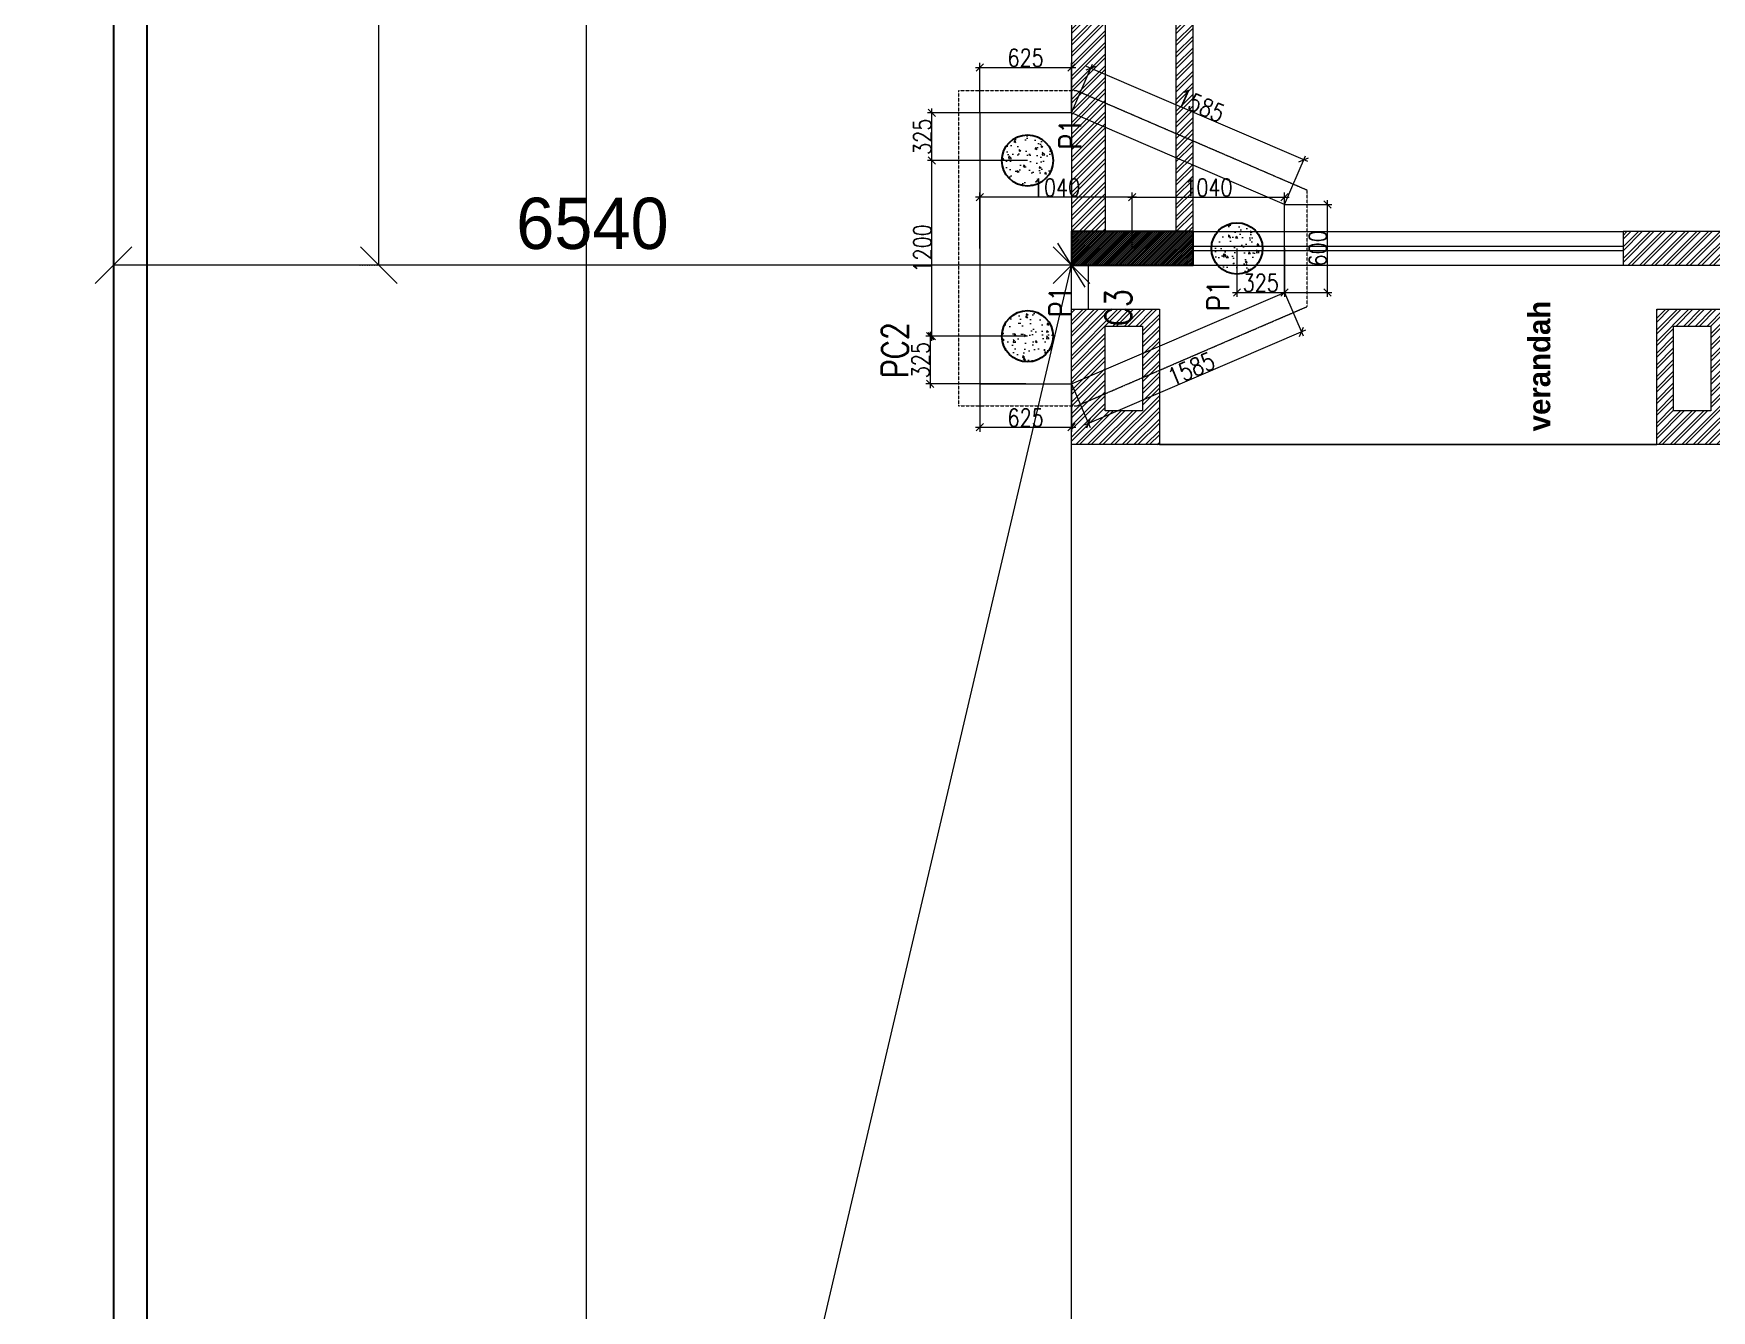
# Model space of a CAD drawing. Header units: metres. Extents: x 5205117 to 5948571, y 646915 to 1143748.
# Drawn here: x 5461399 to 5472852, y 1031083 to 1039802 of the extents above; entities that cross this region are included whole.
import ezdxf

# ---------------------------------------------------------------- set-up
doc = ezdxf.new("R2010")
doc.units = ezdxf.units.M
doc.header["$MEASUREMENT"] = 0
doc.header["$PDMODE"] = 35
doc.header["$PDSIZE"] = 10
for name, pattern in [('DASHED', [0.75, 0.5, -0.25]), ('DOT2', [0.125, 0, -0.125]), ('HIDDEN', [0.375, 0.25, -0.125])]:
    doc.linetypes.add(name, pattern=pattern)
doc.layers.get('0').update_dxf_attribs({"color": 1, "linetype": 'DASHED', "lineweight": 30})
for name, color, linetype, lineweight in [('A-Elevation 1', 4, 'Continuous', 13), ('A-Elevation 3', 251, 'Continuous', 5), ('dim start point', 10, 'Continuous', 0), ('plot 5', 7, 'Continuous', 30), ('road', 7, 'Continuous', 9), ('S-COLUMN & WALL', 5, 'Continuous', 30), ('S-COLUMN_H', 250, 'Continuous', 0), ('S-FOUND-EXCAVATION', 253, 'HIDDEN', 0), ('S-FOUND-FOOTING', 7, 'Continuous', 15), ('S-PILE', 96, 'Continuous', 30), ('S-TEXT', 7, 'Continuous', 0), ('S-TEXT COL.', 1, 'Continuous', 0), ('S-TEXT PILE', 7, 'Continuous', 0)]:
    doc.layers.add(name, color=color, linetype=linetype, lineweight=lineweight)
doc.layers.add('A-GF', color=8, linetype='Continuous', lineweight=0, transparency=0.5)
doc.styles.add('C-ROOM', font='arial.ttf')
doc.styles.add('MtXpl_Century_Gothic', font='GOTHICB.TTF')
doc.styles.add('SETU 1', font='romans.shx', dxfattribs={"width": 0.8})
doc.styles.get("Standard").update_dxf_attribs({"font": 'GOTHIC.TTF'})
doc.dimstyles.new('A-DIM 100', dxfattribs={"dimscale": 100, "dimtxt": 2.5, "dimasz": 1.5, "dimexe": 1, "dimexo": 1, "dimgap": 0.5, "dimtad": 1, "dimdec": 0, "dimrnd": 5, "dimzin": 3, "dimdsep": 46, "dimtxsty": 'C-ROOM', "dimblk1": 'ARCHTICK', "dimblk2": 'ARCHTICK', "dimsah": 1, "dimcen": 1.5, "dimdle": 1, "dimclrd": 256, "dimclre": 256, "dimclrt": 256, "dimadec": 0, "dimazin": 0, "dimtfac": 0.6, "dimtdec": 0, "dimtofl": 0, "dimtmove": 1, "dimatfit": 3, "dimfxl": 1, "dimtolj": 1, "dimtzin": 0, "dimlwd": -1, "dimlwe": -1, "dimarcsym": 0})
doc.dimstyles.get("Standard").update_dxf_attribs({"dimtxt": 2, "dimasz": 1, "dimexe": 0, "dimexo": 0, "dimgap": 0.1, "dimtad": 1, "dimdsep": 46, "dimtxsty": 'Standard', "dimblk": 'OBLIQUE', "dimcen": 0.1, "dimclrd": 256, "dimclre": 256, "dimclrt": 256, "dimadec": 0, "dimazin": 0, "dimtfac": 1, "dimtofl": 0, "dimtmove": 1, "dimatfit": 2, "dimldrblk": 'OPEN90', "dimfxl": 1, "dimtolj": 1, "dimtzin": 0, "dimlwd": -1, "dimlwe": -1, "dimarcsym": 0})

# ---------------------------------------------------------------- blocks, each defined once
blk = doc.blocks.new('P2')
at = {"layer": 'S-PILE', "lineweight": 0}
h = blk.add_hatch(dxfattribs=at)
h.set_pattern_fill('AR-CONC', color=256, scale=20)
h.set_pattern_definition([(50, (0, 0), (143.4520365201507, -12.55042699651902), [15, -165]), (355, (0, 0), (-27.7502667226, 150.4384267400024), [12, -132]), (100.45144446, (11.9543362, -1.0458688), (115.7017693454224, 137.8879981937259), [12.74803839999999, -140.2284223999999]), (46.1842, (0, 40), (213.4482661343145, -33.10385615861531), [22.5, -247.5]), (96.63563549000003, (17.787349, 37.2413386), (186.9323891348456, 194.8237201549101), [19.1220684, -210.3427519999999]), (351.18416399, (0, 40), (186.9323890109546, 194.823720053998), [18, -198.0000002]), (21, (20, 30), (119.3814104236923, -80.52377813306776), [15, -165]), (326, (20, 30), (48.66306638431634, 145.0300090093706), [12, -132]), (71.45144474, (29.94845080000001, 23.2896852), (168.0444753459942, 64.50623056127077), [12.748038, -140.2284224]), (37.5, (0, 0), (2.431971063458133, 66.5787707662623), [0, -130.4, 0, -134, 0, -132.5]), (7.499999999999999, (0, 0), (52.61390748842972, 78.88234237647205), [0, -76.39999999999999, 0, -127.4, 0, -50.5]), (327.5, (-44.59999999999999, 0), (106.7644872344818, -4.510974346875951), [0, -50, 0, -156, 0, -207]), (317.5, (-64.6, 0), (116.6372338684772, 20.02099646646354), [0, -65, 0, -103.6, 0, -147])])
edge = h.paths.add_edge_path()
edge.add_arc((0, 0), 175, 0, 360)
at = {"layer": 'S-PILE'}
blk.add_circle((0, 0), 175, dxfattribs=at)
blk = doc.blocks.new('_Oblique')
at = {"color": 0, "linetype": 'ByBlock', "lineweight": -2}
blk.add_line((-0.5, -0.5), (0.5, 0.5), dxfattribs=at)
blk = doc.blocks.new('*D737')
at = {"layer": 'Defpoints', "color": 0, "transparency": 16777216}
for p in [(5468614.294826115, 1039564.368493824), (5468483.376895411, 1039259.562990651), (5469938.513273685, 1038634.562977355)]:
    blk.add_point(p, dxfattribs=at)
at = {"layer": 'S-TEXT', "color": 9, "transparency": 16777216}
for p, q in [((5468483.376895411, 1039259.562990651), (5468626.134328651, 1039591.933438585)), ((5469938.513273685, 1038634.562977355), (5470081.270706928, 1038966.933425289))]:
    blk.add_line(p, q, dxfattribs=at)
at = {"layer": 'S-TEXT', "transparency": 16777216}
blk.add_line((5470096.996149152, 1038927.528977991), (5468586.729881353, 1039576.207996361), dxfattribs=at)
at = {"layer": 'S-TEXT', "transparency": 16777216, "xscale": 50, "yscale": 50, "zscale": 50}
for p, rotation in [((5468614.294826115, 1039564.368493824), 156.7558474784464), ((5470069.431204391, 1038939.368480528), 336.7558474784464)]:
    blk.add_blockref('_Oblique', p, dxfattribs=dict(at, rotation=rotation))
at = {"layer": 'S-TEXT', "color": 0, "lineweight": 0, "transparency": 16777216, "insert": (5469367.515270749, 1039311.592534158), "char_height": 120, "attachment_point": 5, "rotation": 336.7558474784464, "style": 'SETU 1'}
blk.add_mtext('\\A1;1585', dxfattribs=at)
blk = doc.blocks.new('*D738')
at = {"layer": 'Defpoints', "color": 0, "transparency": 16777216}
for p in [(5469938.513273687, 1038034.562977355), (5468483.376895412, 1037409.56299065), (5468599.125678528, 1037140.074560831)]:
    blk.add_point(p, dxfattribs=at)
at = {"layer": 'S-TEXT', "color": 9, "transparency": 16777216}
for p, q in [((5469938.513273687, 1038034.562977355), (5470066.101558915, 1037737.509602592)), ((5468483.376895412, 1037409.56299065), (5468610.965180641, 1037112.509615887))]:
    blk.add_line(p, q, dxfattribs=at)
at = {"layer": 'S-TEXT', "transparency": 16777216}
blk.add_line((5470081.827001747, 1037776.914049647), (5468571.560733583, 1037128.23505872), dxfattribs=at)
at = {"layer": 'S-TEXT', "transparency": 16777216, "xscale": 50, "yscale": 50, "zscale": 50}
for p, rotation in [((5470054.262056804, 1037765.074547536), 23.24415163760424), ((5468599.125678528, 1037140.074560831), 203.2441516376042)]:
    blk.add_blockref('_Oblique', p, dxfattribs=dict(at, rotation=rotation))
at = {"layer": 'S-TEXT', "color": 0, "lineweight": 0, "transparency": 16777216, "insert": (5469301.041613091, 1037512.298601561), "char_height": 120, "attachment_point": 5, "rotation": 23.244151637604247, "style": 'SETU 1'}
blk.add_mtext('\\A1;1585', dxfattribs=at)
blk = doc.blocks.new('*D739')
at = {"layer": 'Defpoints', "color": 0, "transparency": 16777216}
for p in [(5469938.513273689, 1038634.562977355), (5470230.574065852, 1038634.562977355), (5469938.513273689, 1038034.562977355)]:
    blk.add_point(p, dxfattribs=at)
at = {"layer": 'S-TEXT', "color": 9, "transparency": 16777216}
for p, q in [((5469938.513273689, 1038634.562977355), (5470260.574065852, 1038634.562977355)), ((5469938.513273689, 1038034.562977355), (5470260.574065852, 1038034.562977355))]:
    blk.add_line(p, q, dxfattribs=at)
at = {"layer": 'S-TEXT', "transparency": 16777216}
blk.add_line((5470230.574065852, 1038004.562977355), (5470230.574065852, 1038664.562977355), dxfattribs=at)
at = {"layer": 'S-TEXT', "transparency": 16777216, "xscale": 50, "yscale": 50, "zscale": 50}
for p, rotation in [((5470230.574065852, 1038634.562977355), 90), ((5470230.574065852, 1038034.562977355), 270)]:
    blk.add_blockref('_Oblique', p, dxfattribs=dict(at, rotation=rotation))
at = {"layer": 'S-TEXT', "color": 0, "lineweight": 0, "transparency": 16777216, "insert": (5470165.574065851, 1038334.562977353), "char_height": 120, "attachment_point": 5, "rotation": 90, "style": 'SETU 1'}
blk.add_mtext('\\A1;600', dxfattribs=at)
blk = doc.blocks.new('*D725')
at = {"layer": 'Defpoints', "color": 0, "transparency": 16777216}
for p in [(5467531.173710632, 1038934.562982501), (5468183.51327369, 1038934.562982501), (5468183.513273689, 1037734.562982502)]:
    blk.add_point(p, dxfattribs=at)
at = {"layer": 'S-TEXT', "transparency": 16777216}
blk.add_line((5467531.173710632, 1037704.562982502), (5467531.173710632, 1038964.562982501), dxfattribs=at)
at = {"layer": 'S-TEXT', "color": 9, "transparency": 16777216}
for p, q in [((5468183.51327369, 1038934.562982501), (5467501.173710632, 1038934.562982501)), ((5468183.513273689, 1037734.562982502), (5467501.173710632, 1037734.562982502))]:
    blk.add_line(p, q, dxfattribs=at)
at = {"layer": 'S-TEXT', "transparency": 16777216, "xscale": 50, "yscale": 50, "zscale": 50}
for p, rotation in [((5467531.173710632, 1038934.562982501), 90), ((5467531.173710632, 1037734.562982502), 270)]:
    blk.add_blockref('_Oblique', p, dxfattribs=dict(at, rotation=rotation))
at = {"layer": 'S-TEXT', "color": 0, "lineweight": 0, "transparency": 16777216, "insert": (5467466.173710631, 1038334.5629825), "char_height": 120, "attachment_point": 5, "rotation": 90, "style": 'SETU 1'}
blk.add_mtext('\\A1;1200', dxfattribs=at)
blk = doc.blocks.new('*D740')
at = {"layer": 'Defpoints', "color": 0, "transparency": 16777216}
for p in [(5467858.376847116, 1037409.56299065), (5468483.376895411, 1037409.56299065), (5468483.376895411, 1037113.247678454)]:
    blk.add_point(p, dxfattribs=at)
at = {"layer": 'S-TEXT', "color": 9, "transparency": 16777216}
for p, q in [((5467858.376847116, 1037409.56299065), (5467858.376847116, 1037083.247678454)), ((5468483.376895411, 1037409.56299065), (5468483.376895411, 1037083.247678454))]:
    blk.add_line(p, q, dxfattribs=at)
at = {"layer": 'S-TEXT', "transparency": 16777216}
blk.add_line((5467828.376847116, 1037113.247678454), (5468513.37689541, 1037113.247678454), dxfattribs=at)
at = {"layer": 'S-TEXT', "transparency": 16777216, "xscale": 50, "yscale": 50, "zscale": 50, "rotation": 180}
blk.add_blockref('_Oblique', (5467858.376847116, 1037113.247678454), dxfattribs=at)
at = {"layer": 'S-TEXT', "transparency": 16777216, "xscale": 50, "yscale": 50, "zscale": 50}
blk.add_blockref('_Oblique', (5468483.376895411, 1037113.247678454), dxfattribs=at)
at = {"layer": 'S-TEXT', "color": 0, "lineweight": 0, "transparency": 16777216, "insert": (5468170.876871263, 1037178.247678454), "char_height": 120, "attachment_point": 5, "style": 'SETU 1'}
blk.add_mtext('\\A1;625', dxfattribs=at)
blk = doc.blocks.new('*D741')
at = {"layer": 'Defpoints', "color": 0, "transparency": 16777216}
for p in [(5468483.376895411, 1039570.84346457), (5467858.376847116, 1039259.56299065), (5468483.376895411, 1039259.56299065)]:
    blk.add_point(p, dxfattribs=at)
at = {"layer": 'S-TEXT', "transparency": 16777216}
blk.add_line((5467828.376847116, 1039570.84346457), (5468513.37689541, 1039570.84346457), dxfattribs=at)
at = {"layer": 'S-TEXT', "color": 9, "transparency": 16777216}
for p, q in [((5467858.376847116, 1039259.56299065), (5467858.376847116, 1039600.84346457)), ((5468483.376895411, 1039259.56299065), (5468483.376895411, 1039600.84346457))]:
    blk.add_line(p, q, dxfattribs=at)
at = {"layer": 'S-TEXT', "transparency": 16777216, "xscale": 50, "yscale": 50, "zscale": 50, "rotation": 180}
blk.add_blockref('_Oblique', (5467858.376847116, 1039570.84346457), dxfattribs=at)
at = {"layer": 'S-TEXT', "transparency": 16777216, "xscale": 50, "yscale": 50, "zscale": 50}
blk.add_blockref('_Oblique', (5468483.376895411, 1039570.84346457), dxfattribs=at)
at = {"layer": 'S-TEXT', "color": 0, "lineweight": 0, "transparency": 16777216, "insert": (5468170.876871263, 1039635.84346457), "char_height": 120, "attachment_point": 5, "style": 'SETU 1'}
blk.add_mtext('\\A1;625', dxfattribs=at)
blk = doc.blocks.new('*D742')
at = {"layer": 'Defpoints', "color": 0, "transparency": 16777216}
for p in [(5467858.376847116, 1038685.240656412), (5467858.376847116, 1038334.56299065), (5468898.513273687, 1038334.562977356)]:
    blk.add_point(p, dxfattribs=at)
at = {"layer": 'S-TEXT', "transparency": 16777216}
blk.add_line((5468928.513273687, 1038685.240656412), (5467828.376847116, 1038685.240656412), dxfattribs=at)
at = {"layer": 'S-TEXT', "color": 9, "transparency": 16777216}
for p, q in [((5467858.376847116, 1038334.56299065), (5467858.376847116, 1038715.240656412)), ((5468898.513273687, 1038334.562977356), (5468898.513273687, 1038715.240656412))]:
    blk.add_line(p, q, dxfattribs=at)
at = {"layer": 'S-TEXT', "transparency": 16777216, "xscale": 50, "yscale": 50, "zscale": 50, "rotation": 180}
blk.add_blockref('_Oblique', (5467858.376847116, 1038685.240656412), dxfattribs=at)
at = {"layer": 'S-TEXT', "transparency": 16777216, "xscale": 50, "yscale": 50, "zscale": 50}
blk.add_blockref('_Oblique', (5468898.513273687, 1038685.240656412), dxfattribs=at)
at = {"layer": 'S-TEXT', "color": 0, "lineweight": 0, "transparency": 16777216, "insert": (5468378.445060402, 1038750.240656412), "char_height": 120, "attachment_point": 5, "style": 'SETU 1'}
blk.add_mtext('\\A1;1040', dxfattribs=at)
blk = doc.blocks.new('*D743')
at = {"layer": 'Defpoints', "color": 0, "transparency": 16777216}
for p in [(5469938.513273687, 1038685.240656413), (5468898.513273687, 1038334.562977356), (5469938.513273687, 1038334.562977355)]:
    blk.add_point(p, dxfattribs=at)
at = {"layer": 'S-TEXT', "transparency": 16777216}
blk.add_line((5468868.513273687, 1038685.240656413), (5469968.513273687, 1038685.240656413), dxfattribs=at)
at = {"layer": 'S-TEXT', "color": 9, "transparency": 16777216}
for p, q in [((5468898.513273687, 1038334.562977356), (5468898.513273687, 1038715.240656413)), ((5469938.513273687, 1038334.562977355), (5469938.513273687, 1038715.240656413))]:
    blk.add_line(p, q, dxfattribs=at)
at = {"layer": 'S-TEXT', "transparency": 16777216, "xscale": 50, "yscale": 50, "zscale": 50, "rotation": 180}
blk.add_blockref('_Oblique', (5468898.513273687, 1038685.240656413), dxfattribs=at)
at = {"layer": 'S-TEXT', "transparency": 16777216, "xscale": 50, "yscale": 50, "zscale": 50}
blk.add_blockref('_Oblique', (5469938.513273687, 1038685.240656413), dxfattribs=at)
at = {"layer": 'S-TEXT', "color": 0, "lineweight": 0, "transparency": 16777216, "insert": (5469418.513273686, 1038750.240656413), "char_height": 120, "attachment_point": 5, "style": 'SETU 1'}
blk.add_mtext('\\A1;1040', dxfattribs=at)
blk = doc.blocks.new('*D744')
at = {"layer": 'Defpoints', "color": 0, "transparency": 16777216}
for p in [(5468183.513273689, 1037734.562982502), (5467518.679394067, 1037409.562990651), (5468171.018957122, 1037409.562990651)]:
    blk.add_point(p, dxfattribs=at)
at = {"layer": 'S-TEXT', "color": 9, "transparency": 16777216}
for p, q in [((5468183.513273689, 1037734.562982502), (5467488.679394066, 1037734.562982502)), ((5468171.018957122, 1037409.562990651), (5467488.679394066, 1037409.562990651))]:
    blk.add_line(p, q, dxfattribs=at)
at = {"layer": 'S-TEXT', "transparency": 16777216}
blk.add_line((5467518.679394067, 1037764.562982502), (5467518.679394067, 1037379.562990651), dxfattribs=at)
at = {"layer": 'S-TEXT', "transparency": 16777216, "xscale": 50, "yscale": 50, "zscale": 50}
for p, rotation in [((5467518.679394067, 1037734.562982502), 90), ((5467518.679394067, 1037409.562990651), 270)]:
    blk.add_blockref('_Oblique', p, dxfattribs=dict(at, rotation=rotation))
at = {"layer": 'S-TEXT', "color": 0, "lineweight": 0, "transparency": 16777216, "insert": (5467453.679394066, 1037572.062986574), "char_height": 120, "attachment_point": 5, "rotation": 90, "style": 'SETU 1'}
blk.add_mtext('\\A1;325', dxfattribs=at)
blk = doc.blocks.new('*D726')
at = {"layer": 'Defpoints', "color": 0, "transparency": 16777216}
for p in [(5467531.173710638, 1039259.562964059), (5468183.513273689, 1039259.562964059), (5468183.513273689, 1038934.562972209)]:
    blk.add_point(p, dxfattribs=at)
at = {"layer": 'S-TEXT', "color": 9, "transparency": 16777216}
for p, q in [((5468183.513273689, 1039259.562964059), (5467501.173710637, 1039259.562964059)), ((5468183.513273689, 1038934.562972209), (5467501.173710637, 1038934.562972209))]:
    blk.add_line(p, q, dxfattribs=at)
at = {"layer": 'S-TEXT', "transparency": 16777216}
blk.add_line((5467531.173710638, 1038904.562972209), (5467531.173710638, 1039289.562964059), dxfattribs=at)
at = {"layer": 'S-TEXT', "transparency": 16777216, "xscale": 50, "yscale": 50, "zscale": 50}
for p, rotation in [((5467531.173710638, 1039259.562964059), 90), ((5467531.173710638, 1038934.562972209), 270)]:
    blk.add_blockref('_Oblique', p, dxfattribs=dict(at, rotation=rotation))
at = {"layer": 'S-TEXT', "color": 0, "lineweight": 0, "transparency": 16777216, "insert": (5467466.173710637, 1039097.062968132), "char_height": 120, "attachment_point": 5, "rotation": 90, "style": 'SETU 1'}
blk.add_mtext('\\A1;325', dxfattribs=at)
blk = doc.blocks.new('*D745')
at = {"layer": 'Defpoints', "color": 0, "transparency": 16777216}
for p in [(5469613.513273688, 1038334.562977355), (5469938.513273687, 1038334.562977355), (5469938.513273687, 1038034.562977361)]:
    blk.add_point(p, dxfattribs=at)
at = {"layer": 'S-TEXT', "color": 9, "transparency": 16777216}
for p, q in [((5469613.513273688, 1038334.562977355), (5469613.513273688, 1038004.562977361)), ((5469938.513273687, 1038334.562977355), (5469938.513273687, 1038004.562977361))]:
    blk.add_line(p, q, dxfattribs=at)
at = {"layer": 'S-TEXT', "transparency": 16777216}
blk.add_line((5469583.513273687, 1038034.562977361), (5469968.513273687, 1038034.562977361), dxfattribs=at)
at = {"layer": 'S-TEXT', "transparency": 16777216, "xscale": 50, "yscale": 50, "zscale": 50, "rotation": 180}
blk.add_blockref('_Oblique', (5469613.513273688, 1038034.562977361), dxfattribs=at)
at = {"layer": 'S-TEXT', "transparency": 16777216, "xscale": 50, "yscale": 50, "zscale": 50}
blk.add_blockref('_Oblique', (5469938.513273687, 1038034.562977361), dxfattribs=at)
at = {"layer": 'S-TEXT', "color": 0, "lineweight": 0, "transparency": 16777216, "insert": (5469776.013273686, 1038099.562977361), "char_height": 120, "attachment_point": 5, "style": 'SETU 1'}
blk.add_mtext('\\A1;325', dxfattribs=at)
blk = doc.blocks.new('*D799')
at = {"layer": 'Defpoints', "color": 0, "ltscale": 5, "transparency": 16777216}
for p in [(5468483.513258422, 1038219.562977356), (5468483.513258422, 1038219.562977356), (5461943.335828269, 1010325.266908868)]:
    blk.add_point(p, dxfattribs=at)
at = {"layer": 'dim start point', "color": 1, "ltscale": 5, "transparency": 16777216}
blk.add_line((5461943.335828269, 1010325.266908868), (5468483.513258422, 1038219.562977356), dxfattribs=at)
at = {"layer": 'dim start point', "linetype": 'DOT2', "ltscale": 5, "transparency": 16777216}
blk.add_line((5468483.513258422, 1038219.562977356), (5468483.513258422, 1038219.562977356), dxfattribs=at)
at = {"layer": 'dim start point', "color": 1, "ltscale": 5, "transparency": 16777216, "xscale": 250, "yscale": 250, "zscale": 250}
for p, rotation in [((5468483.513258422, 1038219.562977356), 76.80461556126247), ((5461943.335828269, 1010325.266908868), 256.8046155612625)]:
    blk.add_blockref('_Oblique', p, dxfattribs=dict(at, rotation=rotation))
at = {"layer": 'dim start point', "color": 1, "ltscale": 5, "transparency": 16777216, "insert": (5464937.114189373, 1024337.199468821), "char_height": 350, "attachment_point": 5, "rotation": 76.80461556126247}
blk.add_mtext('\\A1;28651', dxfattribs=at)
blk = doc.blocks.new('_Open90')
at = {"color": 0, "linetype": 'ByBlock', "lineweight": -2}
for p, q in [((-0.5, 0.5), (0, 0)), ((0, 0), (-1, 0)), ((0, 0), (-0.5, -0.5))]:
    blk.add_line(p, q, dxfattribs=at)
blk = doc.blocks.new('*D800')
at = {"layer": 'Defpoints', "color": 0, "ltscale": 5, "transparency": 16777216}
for p in [(5461943.522513118, 1038334.562977355), (5468483.513258424, 1038334.562977356), (5461943.522513118, 1038219.562977356)]:
    blk.add_point(p, dxfattribs=at)
at = {"layer": 'dim start point', "linetype": 'DOT2', "ltscale": 5, "transparency": 16777216}
for p, q in [((5461943.522513118, 1038334.562977355), (5461943.522513118, 1038219.562977356)), ((5468483.513258424, 1038334.562977356), (5468483.513258424, 1038219.562977356))]:
    blk.add_line(p, q, dxfattribs=at)
at = {"layer": 'dim start point', "color": 1, "ltscale": 5, "transparency": 16777216}
blk.add_line((5468483.513258424, 1038219.562977356), (5461943.522513118, 1038219.562977356), dxfattribs=at)
at = {"layer": 'dim start point', "color": 1, "ltscale": 5, "transparency": 16777216, "xscale": 250, "yscale": 250, "zscale": 250, "rotation": 180}
blk.add_blockref('_Oblique', (5461943.522513118, 1038219.562977356), dxfattribs=at)
at = {"layer": 'dim start point', "color": 1, "ltscale": 5, "transparency": 16777216, "xscale": 250, "yscale": 250, "zscale": 250}
blk.add_blockref('_Oblique', (5468483.513258424, 1038219.562977356), dxfattribs=at)
at = {"layer": 'dim start point', "color": 1, "ltscale": 5, "transparency": 16777216, "insert": (5465213.517885771, 1038503.366512367), "char_height": 350, "attachment_point": 5}
blk.add_mtext('\\A1;6540', dxfattribs=at)
blk = doc.blocks.new('*D801')
at = {"layer": 'Defpoints', "color": 0, "ltscale": 5, "transparency": 16777216}
for p in [(5468483.513258426, 1038219.562977356), (5468898.513258425, 1038219.562977356), (5468807.785484883, 1010325.266908868)]:
    blk.add_point(p, dxfattribs=at)
at = {"layer": 'dim start point', "linetype": 'DOT2', "ltscale": 5, "transparency": 16777216}
for p, q in [((5468898.513258425, 1038219.562977356), (5468483.513258426, 1038219.562977356)), ((5468807.785484883, 1010325.266908868), (5468483.513258426, 1010325.266908868))]:
    blk.add_line(p, q, dxfattribs=at)
at = {"layer": 'dim start point', "color": 1, "ltscale": 5, "transparency": 16777216}
blk.add_line((5468483.513258426, 1010325.266908868), (5468483.513258426, 1038219.562977356), dxfattribs=at)
at = {"layer": 'dim start point', "color": 1, "ltscale": 5, "transparency": 16777216, "xscale": 250, "yscale": 250, "zscale": 250}
for p, rotation in [((5468483.513258426, 1038219.562977356), 90), ((5468483.513258426, 1010325.266908868), 270)]:
    blk.add_blockref('_Oblique', p, dxfattribs=dict(at, rotation=rotation))
at = {"layer": 'dim start point', "color": 1, "ltscale": 5, "transparency": 16777216, "insert": (5468199.709723417, 1024272.414943111), "char_height": 350, "attachment_point": 5, "rotation": 90}
blk.add_mtext('\\A1;27894', dxfattribs=at)
blk = doc.blocks.new('*D810')
at = {"layer": 'Defpoints', "color": 0, "ltscale": 5, "transparency": 16777216}
for p in [(5463616.813686659, 1056205.731508254), (5463755.020385764, 1056205.731508254), (5463616.813686659, 1038219.562977357)]:
    blk.add_point(p, dxfattribs=at)
at = {"layer": 'dim start point', "linetype": 'DOT2', "ltscale": 5, "transparency": 16777216}
for p, q in [((5463616.813686659, 1056205.731508254), (5463755.020385764, 1056205.731508254)), ((5463616.813686659, 1038219.562977357), (5463755.020385764, 1038219.562977357))]:
    blk.add_line(p, q, dxfattribs=at)
at = {"layer": 'dim start point', "color": 1, "ltscale": 5, "transparency": 16777216}
blk.add_line((5463755.020385764, 1038219.562977357), (5463755.020385764, 1056205.731508254), dxfattribs=at)
at = {"layer": 'dim start point', "color": 1, "ltscale": 5, "transparency": 16777216, "xscale": 250, "yscale": 250, "zscale": 250}
for p, rotation in [((5463755.020385764, 1056205.731508254), 90), ((5463755.020385764, 1038219.562977357), 270)]:
    blk.add_blockref('_Oblique', p, dxfattribs=dict(at, rotation=rotation))
at = {"layer": 'dim start point', "color": 1, "ltscale": 5, "transparency": 16777216, "insert": (5463471.216850754, 1047212.647242804), "char_height": 350, "attachment_point": 5, "rotation": 90}
blk.add_mtext('\\A1;17986', dxfattribs=at)

msp = doc.modelspace()

# ---------------------------------------------------------------- hatches: boundary and pattern name
at = {"layer": 'A-GF', "ltscale": 5}
h = msp.add_hatch(dxfattribs=at)
h.set_pattern_fill('ANSI32', color=256, scale=150)
h.set_pattern_definition([(45.00000000000002, (1613796.588043014, 637511.844086546), (-39.77475644174333, 39.77475644174326), []), (45.00000000000002, (1613823.104547264, 637511.844086546), (-39.77475644174333, 39.77475644174326), [])])
h.paths.add_polyline_path([(5468713.513258424, 1050679.562977356), (5473303.513258423, 1050679.562977356), (5473303.513258423, 1050909.562977356), (5470703.513258423, 1050909.562977356), (5470703.513258423, 1054604.562977356), (5470588.513258424, 1054604.562977356), (5470588.513258424, 1052039.562977356), (5470473.513258424, 1052039.562977356), (5470473.513258424, 1050909.562977356), (5468713.513258424, 1050909.562977356), (5468713.513258424, 1051809.562977356), (5469323.513258424, 1051809.562977356), (5469323.513258424, 1052039.562977356), (5468713.513258424, 1052039.562977356), (5468713.513258424, 1054489.562977356), (5469738.513258423, 1054489.562977356), (5469738.513258423, 1054604.562977355), (5468713.513258424, 1054604.562977356), (5468713.513258424, 1056204.562977356), (5470588.513258424, 1056204.562977356), (5470588.513258424, 1055604.562977356), (5470703.513258423, 1055604.562977356), (5470703.513258423, 1056434.562977356), (5468483.513258424, 1056434.562977356), (5468483.513258424, 1047599.562977356), (5472778.513258425, 1047599.562977356), (5472778.513258425, 1047829.562977356), (5468713.513258424, 1047829.562977356)])
h.paths.add_polyline_path([(5469198.513258423, 1038449.562977356), (5469198.513258423, 1041369.562977356), (5468713.513258424, 1041369.562977356), (5468713.513258424, 1038449.562977356)], flags=16)
h.paths.add_polyline_path([(5468483.513258424, 1041599.562977356), (5468483.513258424, 1038219.562977356), (5469313.513258423, 1038219.562977356), (5469313.513258423, 1041599.562977356)])
h.paths.add_polyline_path([(5468968.513258423, 1037224.562977356), (5468713.513258424, 1037224.562977356), (5468713.513258424, 1037804.562977356), (5468968.513258423, 1037804.562977356)], flags=16)
h.paths.add_polyline_path([(5468483.513258424, 1037919.562977356), (5469083.513258424, 1037919.562977356), (5469083.513258424, 1036994.562977356), (5468483.513258424, 1036994.562977356)])
h.paths.add_polyline_path([(5472593.513258424, 1037804.562977356), (5472848.513258424, 1037804.562977356), (5472848.513258424, 1037224.562977356), (5472593.513258424, 1037224.562977356)], flags=16)
h.paths.add_polyline_path([(5473078.513258424, 1036994.562977356), (5472478.513258423, 1036994.562977356), (5472478.513258423, 1037919.562977356), (5473078.513258424, 1037919.562977356)], flags=17)
h.paths.add_polyline_path([(5474533.513258424, 1038449.562977356), (5472248.513258423, 1038449.562977356), (5472248.513258423, 1038219.562977356), (5474303.513258424, 1038219.562977356), (5474303.513258424, 1035264.562977356), (5474903.513258424, 1035264.562977356), (5474903.513258424, 1035979.562977356), (5474533.513258424, 1035979.562977356)])
h.paths.add_polyline_path([(5474788.513258423, 1035494.562977356), (5474788.513258423, 1035864.562977356), (5474533.513258424, 1035864.562977356), (5474533.513258424, 1035494.562977356)], flags=16)
h.paths.add_polyline_path([(5478353.513258423, 1039769.562977356), (5480283.513258423, 1039769.562977359), (5480283.513258423, 1039654.562977359), (5478468.513258424, 1039654.562977357), (5478468.513258424, 1037609.562977356), (5480383.513258423, 1037609.562977356), (5480383.513258423, 1037494.562977356), (5479808.513258424, 1037494.562977356), (5479808.513258424, 1035494.562977356), (5481183.513258423, 1035494.562977356), (5481183.513258423, 1038332.062977356), (5481413.513258424, 1038332.062977356), (5481413.513258424, 1035264.562977356), (5477983.513258423, 1035264.562977356), (5477983.513258423, 1035979.562977356), (5478353.513258423, 1035979.562977356), (5478353.513258423, 1036694.562977356), (5478468.513258424, 1036694.562977356), (5478468.513258424, 1035494.562977356), (5479693.513258423, 1035494.562977356), (5479693.513258423, 1037494.562977356), (5478353.513258423, 1037494.562977356)])
h.paths.add_polyline_path([(5478098.513258422, 1035494.562977356), (5478098.513258422, 1035864.562977356), (5478353.513258423, 1035864.562977356), (5478353.513258423, 1035494.562977356)], flags=16)
h.paths.add_polyline_path([(5474303.513258424, 1048429.562977357), (5474303.513258424, 1047599.562977356), (5475933.513258423, 1047599.562977356), (5475933.513258423, 1048429.562977357)])
h.paths.add_polyline_path([(5477548.513258424, 1048429.562977357), (5477433.513258423, 1048429.562977357), (5477433.513258423, 1047599.562977356), (5481413.513258424, 1047599.562977356), (5481413.513258424, 1050909.562977356), (5477433.513258423, 1050909.562977356), (5477433.513258423, 1049329.562977356), (5477548.513258424, 1049329.562977356), (5477548.513258424, 1050794.562977356), (5481183.513258423, 1050794.562977356), (5481183.513258423, 1047829.562977356), (5479543.513258423, 1047829.562977356), (5479543.513258423, 1049444.562977356), (5478448.513258423, 1049444.562977356), (5478448.513258423, 1049329.562977356), (5479428.513258424, 1049329.562977356), (5479428.513258424, 1047829.562977356), (5477548.513258424, 1047829.562977356)])
h.paths.add_polyline_path([(5475703.513258423, 1048199.562977357), (5475703.513258423, 1047714.562977356), (5474533.513258424, 1047714.562977356), (5474533.513258424, 1048199.562977357)], flags=16)
h.paths.add_polyline_path([(5477548.513258424, 1053104.562977356), (5477548.513258424, 1052849.562977356), (5478353.513258423, 1052849.562977356), (5478353.513258423, 1053104.562977356)], flags=16)
h.paths.add_polyline_path([(5475933.513258423, 1052734.562977356), (5475333.513258424, 1052734.562977356), (5475333.513258424, 1053334.562977356), (5478583.513258422, 1053334.562977356), (5478583.513258422, 1052734.562977356), (5477433.513258423, 1052734.562977356), (5477433.513258423, 1053104.562977356), (5475933.513258423, 1053104.562977356)])
h.paths.add_polyline_path([(5475703.513258423, 1053104.562977356), (5475448.513258424, 1053104.562977356), (5475448.513258424, 1052849.562977356), (5475703.513258423, 1052849.562977356)], flags=16)
h.paths.add_polyline_path([(5475933.513258423, 1050679.562977356), (5474303.513258424, 1050679.562977356), (5474303.513258424, 1055604.562977356), (5473933.513258424, 1055604.562977356), (5473933.513258424, 1056434.562977356), (5474533.513258424, 1056434.562977356), (5474533.513258424, 1050909.562977356), (5475933.513258423, 1050909.562977356)])
h.paths.add_polyline_path([(5474048.513258424, 1055834.562977356), (5474048.513258424, 1056204.562977356), (5474303.513258424, 1056204.562977356), (5474303.513258424, 1055834.562977356)], flags=16)
h.paths.add_polyline_path([(5472778.513258425, 1049554.562977356), (5469813.513258424, 1049554.562977356), (5469813.513258424, 1048954.562977356), (5472778.513258425, 1048954.562977356)], flags=17)
h.paths.add_polyline_path([(5472548.513258423, 1049439.562977356), (5470043.513258424, 1049439.562977356), (5470043.513258424, 1049069.562977356), (5472548.513258423, 1049069.562977356)], flags=16)
h.paths.add_polyline_path([(5474533.513258424, 1040769.562977356), (5474533.513258422, 1041369.562977356), (5478353.513258423, 1041369.562977356), (5478353.513258423, 1040769.562977356), (5478583.513258423, 1040769.562977356), (5478583.513258423, 1041369.562977356), (5481183.513258423, 1041369.562977356), (5481183.513258423, 1040769.562977356), (5481413.513258424, 1040769.562977356), (5481413.513258424, 1041599.562977356), (5474303.513258422, 1041599.562977356), (5474303.513258424, 1040769.562977356)])
h.paths.add_polyline_path([(5481413.513258423, 1038932.062977355), (5481413.513258423, 1039769.562977356), (5481183.513258423, 1039769.562977356), (5481183.513258423, 1038932.062977355)], flags=17)
at = {"layer": 'A-GF', "ltscale": 100}
h = msp.add_hatch(dxfattribs=at)
h.set_pattern_fill('ANSI31', color=256, scale=75.00000000000001, angle=180)
h.set_pattern_definition([(224.9999999999999, (1771839.866580646, 846817.7886967286), (6.629126073623886, -6.629126073623883), [])])
h.paths.add_polyline_path([(5478353.513258423, 1052734.562977356), (5478353.513258423, 1053334.562977356), (5478583.513258422, 1053334.562977356), (5478583.513258422, 1052734.562977356)])
h.paths.add_polyline_path([(5481413.513258423, 1041369.562977356), (5481413.513258423, 1041599.562977356), (5480813.513258423, 1041599.562977356), (5480813.513258423, 1041369.562977356)])
h.paths.add_polyline_path([(5480813.513258423, 1035264.562977356), (5480813.513258423, 1035494.562977356), (5481413.513258423, 1035494.562977356), (5481413.513258423, 1035264.562977356)])
h.paths.add_polyline_path([(5474303.513258422, 1035264.562977356), (5474533.513258422, 1035264.562977356), (5474533.513258424, 1036094.562977356), (5474303.513258424, 1036094.562977356)])
h.paths.add_polyline_path([(5473933.513258424, 1038219.562977356), (5473933.513258424, 1038449.562977356), (5474533.513258424, 1038449.562977356), (5474533.513258424, 1038219.562977356)])
h.paths.add_polyline_path([(5468483.513258424, 1038219.562977356), (5468483.513258424, 1038449.562977356), (5469313.513258423, 1038449.562977356), (5469313.513258423, 1038219.562977356)])
h.paths.add_polyline_path([(5474303.513258424, 1048429.562977357), (5474533.513258424, 1048429.562977357), (5474533.513258424, 1047599.562977356), (5474303.513258424, 1047599.562977356)])
h.paths.add_polyline_path([(5480813.513258424, 1047599.562977356), (5480813.513258424, 1047829.562977356), (5481413.513258424, 1047829.562977356), (5481413.513258424, 1047599.562977356)])
h.paths.add_polyline_path([(5481183.513258423, 1050909.562977356), (5481413.513258424, 1050909.562977356), (5481413.513258424, 1050309.562977356), (5481183.513258423, 1050309.562977356)])
h.paths.add_polyline_path([(5468483.513258424, 1052409.562977356), (5468713.513258424, 1052409.562977356), (5468713.513258424, 1051809.562977356), (5468483.513258424, 1051809.562977356)])
h.paths.add_polyline_path([(5468483.513258424, 1048429.562977357), (5468713.513258424, 1048429.562977357), (5468713.513258424, 1047599.562977356), (5468483.513258424, 1047599.562977356)])
h.paths.add_polyline_path([(5468483.513258424, 1056434.562977356), (5468713.513258424, 1056434.562977356), (5468713.513258424, 1055834.562977356), (5468483.513258424, 1055834.562977356)])
h.paths.add_polyline_path([(5474533.513258424, 1056434.562977356), (5474533.513258424, 1056204.562977356), (5473933.513258424, 1056204.562977356), (5473933.513258424, 1056434.562977356)])
h.paths.add_polyline_path([(5474303.513258424, 1051279.562977356), (5474533.513258424, 1051279.562977356), (5474533.513258424, 1050679.562977356), (5474303.513258424, 1050679.562977356)])
h.paths.add_polyline_path([(5475933.513258423, 1053334.055524636), (5475333.513258424, 1053334.055524636), (5475333.513258424, 1053104.055524636), (5475933.513258423, 1053104.055524636)])
h.paths.add_polyline_path([(5474303.513258424, 1040769.562977356), (5474303.513258424, 1041599.562977356), (5474533.513258424, 1041599.562977356), (5474533.513258424, 1040769.562977356)])
h.paths.add_polyline_path([(5468713.513258424, 1041599.562977356), (5468713.513258424, 1040769.562977356), (5468483.513258424, 1040769.562977356), (5468483.513258424, 1041599.562977356)])
h.paths.add_polyline_path([(5478353.513258423, 1035264.562977356), (5478353.513258423, 1035494.562977356), (5478953.513258423, 1035494.562977356), (5478953.513258423, 1035264.562977356)])
h.paths.add_polyline_path([(5478353.513258423, 1041369.562977356), (5478353.513258423, 1041599.562977356), (5478953.513258423, 1041599.562977356), (5478953.513258423, 1041369.562977356)])
h.paths.add_polyline_path([(5477433.513258423, 1047599.562977356), (5477433.513258423, 1047829.562977356), (5478033.513258424, 1047829.562977356), (5478033.513258424, 1047599.562977356)])
at = {"layer": 'S-COLUMN_H'}
h = msp.add_hatch(color=256, dxfattribs=at)
h.dxf.hatch_style = 1
h.paths.add_polyline_path([(5469313.513258423, 1038219.562977356), (5469313.513258423, 1038449.562977356), (5468483.513258422, 1038449.562977356), (5468483.513258422, 1038219.562977356)])

# ---------------------------------------------------------------- linework, layer by layer
at = {"layer": 'A-Elevation 1', "ltscale": 5}
for points in [[(5461943.522513117, 1076120.83357483), (5461943.522513117, 1018240.266909771)], [(5462173.522513118, 1018240.266909771), (5462173.522513118, 1075890.83357483)]]:
    msp.add_lwpolyline(points, dxfattribs=at)
at = {"layer": 'A-Elevation 3', "ltscale": 5}
msp.add_lwpolyline([(5461943.522513121, 1018240.266909771), (5452973.52251306, 1018240.266909771), (5452973.52251306, 1019440.266909771), (5460743.522513123, 1019440.266909771), (5460743.522513119, 1048240.266909732), (5452973.522513117, 1048240.266909732), (5452973.522513117, 1049440.266909732), (5461943.522513117, 1049440.266909732)], close=True, dxfattribs=at)
at = {"layer": 'A-GF', "ltscale": 5}
for p, q in [((5469313.513258423, 1038449.562977356), (5472248.513258423, 1038449.562977356)), ((5469313.513258423, 1038349.562977356), (5472248.513258423, 1038349.562977356)), ((5469313.513258423, 1038319.562977356), (5472248.513258423, 1038319.562977356)), ((5468483.513258424, 1037919.562977356), (5468483.513258424, 1038219.562977356)), ((5468598.513258424, 1038219.562977356), (5468598.513258424, 1037919.562977356)), ((5469313.513258423, 1038219.562977356), (5472248.513258423, 1038219.562977356)), ((5469083.513258424, 1036994.562977356), (5472478.513258423, 1036994.562977356)), ((5472478.513258423, 1036994.562977356), (5469083.513258424, 1036994.562977356))]:
    msp.add_line(p, q, dxfattribs=at)
at = {"layer": 'A-GF', "ltscale": 10}
msp.add_lwpolyline([(5462173.33582827, 1015470.440767211), (5465173.350977387, 1015470.440767211), (5465173.516697372, 1068142.931239886), (5468303.603883233, 1068142.931239886), (5471672.21526095, 1071702.871375126)], dxfattribs=at)
at = {"layer": 'A-GF', "ltscale": 5}
for points in [[(5468483.513258424, 1041599.562977356), (5468483.513258424, 1038219.562977356), (5469313.513258423, 1038219.562977356), (5469313.513258423, 1041599.562977356)], [(5469198.513258423, 1038449.562977356), (5469198.513258423, 1041369.562977356), (5468713.513258424, 1041369.562977356), (5468713.513258424, 1038449.562977356)], [(5474533.513258424, 1038449.562977356), (5472248.513258423, 1038449.562977356), (5472248.513258423, 1038219.562977356), (5474303.513258424, 1038219.562977356), (5474303.513258424, 1035264.562977356), (5474903.513258424, 1035264.562977356), (5474903.513258424, 1035979.562977356), (5474533.513258424, 1035979.562977356)], [(5468483.513258424, 1037919.562977356), (5469083.513258424, 1037919.562977356), (5469083.513258424, 1036994.562977356), (5468483.513258424, 1036994.562977356)], [(5473078.513258424, 1036994.562977356), (5472478.513258423, 1036994.562977356), (5472478.513258423, 1037919.562977356), (5473078.513258424, 1037919.562977356)], [(5468968.513258423, 1037224.562977356), (5468713.513258424, 1037224.562977356), (5468713.513258424, 1037804.562977356), (5468968.513258423, 1037804.562977356)], [(5472593.513258424, 1037804.562977356), (5472848.513258424, 1037804.562977356), (5472848.513258424, 1037224.562977356), (5472593.513258424, 1037224.562977356)]]:
    msp.add_lwpolyline(points, close=True, dxfattribs=at)
at = {"layer": 'A-GF', "ltscale": 5, "flags": 128}
msp.add_lwpolyline([(5468483.513258424, 1038219.562977356), (5468483.513258424, 1038449.562977356), (5469313.513258423, 1038449.562977356), (5469313.513258423, 1038219.562977356)], close=True, dxfattribs=at)
at = {"layer": 'plot 5'}
msp.add_lwpolyline([(5471997.297647919, 1071711.774846358), (5468794.732021775, 1074742.213280959, 0.1917472958161325), (5465358.139554467, 1076110.432421131), (5462173.523220505, 1076110.432421131), (5461943.523221459, 1076110.258563323), (5461943.33582827, 1015240.440767092), (5462173.33582827, 1015240.440767092), (5462173.522512879, 1075880.432421131), (5465358.139554467, 1075880.432421131, -0.1917472958161418), (5468636.648731675, 1074575.151395721), (5471839.213767494, 1071544.713519496)], format="xyb", close=True, dxfattribs=at)
at = {"layer": 'road', "ltscale": 0.5}
msp.add_line((5461943.522512878, 1076110.258562787), (5461943.522512878, 1010325.266908868), dxfattribs=at)
at = {"layer": 'S-COLUMN & WALL', "color": 5}
msp.add_lwpolyline([(5469313.513258423, 1038219.562977356), (5469313.513258423, 1038449.562977356), (5468483.513258422, 1038449.562977356), (5468483.513258422, 1038219.562977356)], close=True, dxfattribs=at)
at = {"layer": 'S-FOUND-EXCAVATION'}
msp.add_lwpolyline([(5470093.155575654, 1038730.998166397), (5468520.622989354, 1039409.562990624), (5467713.019149083, 1039409.562990624), (5467713.019149083, 1037259.562990624), (5468520.622988039, 1037259.562990624), (5470093.155575654, 1037938.127786487)], close=True, dxfattribs=at)
at = {"layer": 'S-FOUND-FOOTING', "color": 202}
msp.add_lwpolyline([(5469938.513273687, 1038634.562977355), (5468483.376895411, 1039259.56299065), (5467858.376847116, 1039259.56299065), (5467858.376847116, 1037409.56299065), (5468483.376895411, 1037409.56299065), (5469938.513273687, 1038034.562977355), (5469938.513273687, 1038634.562977355)], dxfattribs=at)

# ---------------------------------------------------------------- block references
at = {"layer": 'S-PILE', "rotation": 270}
for p in [(5468183.513273689, 1038934.562982501), (5469613.513273688, 1038334.562977355), (5468183.513273687, 1037734.562982501)]:
    msp.add_blockref('P2', p, dxfattribs=at)

# ---------------------------------------------------------------- texts
at = {"layer": 'A-GF', "style": 'MtXpl_Century_Gothic'}
msp.add_text('verandah', height=150, rotation=90, dxfattribs=at).set_placement((5471751.816130685, 1037085.467837091))
at = {"layer": 'S-TEXT COL.', "color": 1, "true_color": 0xe61414, "style": 'SETU 1', "width": 0.8}
msp.add_text('C3', height=180, rotation=90, dxfattribs=at).set_placement((5468893.513258422, 1037804.562977356))
at = {"layer": 'S-TEXT COL.', "color": 7, "style": 'SETU 1', "width": 0.8}
msp.add_text('PC2', height=180, rotation=90, dxfattribs=at).set_placement((5467369.900686134, 1037449.097821158))
at = {"layer": 'S-TEXT PILE', "style": 'SETU 1', "width": 0.8}
for p in [(5468550.311442129, 1039009.067560963), (5469560.221611995, 1037906.689813789), (5468482.114360106, 1037864.18363043)]:
    msp.add_text('P1', height=150, rotation=90, dxfattribs=at).set_placement(p)

# ---------------------------------------------------------------- dimensions: what is measured, and where the dimension line sits
at = {"layer": 'dim start point', "color": 12, "ltscale": 5}
for base, p1, p2, picture, middle in [((5463755.020385764, 1056205.731508254), (5463616.813686656, 1038219.562977356), (5463616.813686656, 1056205.731508253), '*D810', (5463471.216850754, 1047212.647242804)), ((5468483.513258426, 1038219.562977356), (5468807.785484882, 1010325.266908868), (5468898.513258424, 1038219.562977356), '*D801', (5468199.709723417, 1024272.414943111))]:
    dim = msp.add_linear_dim(base=base, p1=p1, p2=p2, angle=90, dimstyle='Standard', override={"dimtxt": 350, "dimasz": 250, "dimgap": 100, "dimdec": 0, "dimclrd": 1, "dimclrt": 1, "dimtdec": 0, "dimfxl": 0.1}, dxfattribs=at)
    dim.commit()
    dim.dimension.update_dxf_attribs({"geometry": picture, "text_midpoint": middle})
dim = msp.add_linear_dim(base=(5461943.522513118, 1038219.562977356), p1=(5468483.513258424, 1038334.562977356), p2=(5461943.522513118, 1038334.562977355), dimstyle='Standard', override={"dimtxt": 350, "dimasz": 250, "dimgap": 100, "dimdec": 0, "dimclrd": 1, "dimclrt": 1, "dimtdec": 0, "dimfxl": 0.1}, dxfattribs=at)
dim.commit()
dim.dimension.update_dxf_attribs({"geometry": '*D800', "text_midpoint": (5465213.517885771, 1038503.366512367)})
dim = msp.add_aligned_dim(p1=(5461943.33582827, 1010325.266908868), p2=(5468483.513258424, 1038219.562977356), distance=1.8130569581554477e-09, dimstyle='Standard', override={"dimtxt": 350, "dimasz": 250, "dimgap": 100, "dimdec": 0, "dimclrd": 1, "dimclrt": 1, "dimtdec": 0, "dimfxl": 0.1}, dxfattribs=at)
dim.commit()
dim.dimension.update_dxf_attribs({"geometry": '*D799', "text_midpoint": (5464937.114189373, 1024337.199468821)})
at = {"layer": 'S-TEXT', "lineweight": 0}
for p1, p2, distance, picture, middle in [((5467858.376847116, 1039259.56299065), (5468483.376895411, 1039259.56299065), 311.280473920051, '*D741', (5468170.876871263, 1039635.84346457)), ((5469938.513273687, 1038634.562977355), (5468483.376895411, 1039259.56299065), -331.7316676847716, '*D737', (5469367.515270749, 1039311.592534158)), ((5468183.513273687, 1037734.562982501), (5468183.513273689, 1038934.562982501), 652.3395630568266, '*D725', (5467466.173710631, 1038334.5629825)), ((5469938.513273687, 1038034.562977355), (5469938.513273687, 1038634.562977355), -292.06079216487706, '*D739', (5470165.574065851, 1038334.562977353)), ((5469938.513273687, 1038034.562977355), (5468483.376895411, 1037409.56299065), 293.2947231018895, '*D738', (5469301.041613091, 1037512.298601561)), ((5467858.376847116, 1037409.56299065), (5468483.376895411, 1037409.56299065), -296.3153121959185, '*D740', (5468170.876871263, 1037178.247678454))]:
    dim = msp.add_aligned_dim(p1=p1, p2=p2, distance=distance, dimstyle='A-DIM 100', override={"dimtxt": 1.199999999999999, "dimasz": 0.5, "dimexe": 0.3, "dimexo": 0, "dimgap": 0.05, "dimtxsty": 'SETU 1', "dimblk1": 'Oblique', "dimblk2": 'Oblique', "dimdle": 0.3, "dimclre": 9, "dimclrt": 0}, dxfattribs=at)
    dim.commit()
    dim.dimension.update_dxf_attribs({"geometry": picture, "text_midpoint": middle})
for base, p1, p2, angle, picture, middle in [((5467531.173710638, 1039259.562964059), (5468183.513273687, 1038934.562972208), (5468183.513273687, 1039259.562964059), 90, '*D726', (5467466.173710637, 1039097.062968132)), ((5467518.679394067, 1037409.562990651), (5468183.513273687, 1037734.562982501), (5468171.018957121, 1037409.56299065), 270, '*D744', (5467453.679394066, 1037572.062986574))]:
    dim = msp.add_linear_dim(base=base, p1=p1, p2=p2, angle=angle, dimstyle='A-DIM 100', override={"dimtxt": 1.199999999999999, "dimasz": 0.5, "dimexe": 0.3, "dimexo": 0, "dimgap": 0.05, "dimtxsty": 'SETU 1', "dimblk1": 'Oblique', "dimblk2": 'Oblique', "dimdle": 0.3, "dimclre": 9, "dimclrt": 0}, dxfattribs=at)
    dim.commit()
    dim.dimension.update_dxf_attribs({"geometry": picture, "text_midpoint": middle})
for base, p1, p2, picture, middle in [((5467858.376847116, 1038685.240656412), (5468898.513273687, 1038334.562977356), (5467858.376847116, 1038334.56299065), '*D742', (5468378.445060402, 1038750.240656412)), ((5469938.513273687, 1038685.240656413), (5468898.513273687, 1038334.562977356), (5469938.513273687, 1038334.562977355), '*D743', (5469418.513273686, 1038750.240656413)), ((5469938.513273687, 1038034.562977361), (5469613.513273688, 1038334.562977355), (5469938.513273687, 1038334.562977355), '*D745', (5469776.013273686, 1038099.562977361))]:
    dim = msp.add_linear_dim(base=base, p1=p1, p2=p2, dimstyle='A-DIM 100', override={"dimtxt": 1.199999999999999, "dimasz": 0.5, "dimexe": 0.3, "dimexo": 0, "dimgap": 0.05, "dimtxsty": 'SETU 1', "dimblk1": 'Oblique', "dimblk2": 'Oblique', "dimdle": 0.3, "dimclre": 9, "dimclrt": 0}, dxfattribs=at)
    dim.commit()
    dim.dimension.update_dxf_attribs({"geometry": picture, "text_midpoint": middle})

doc.saveas('drawing.dxf')
